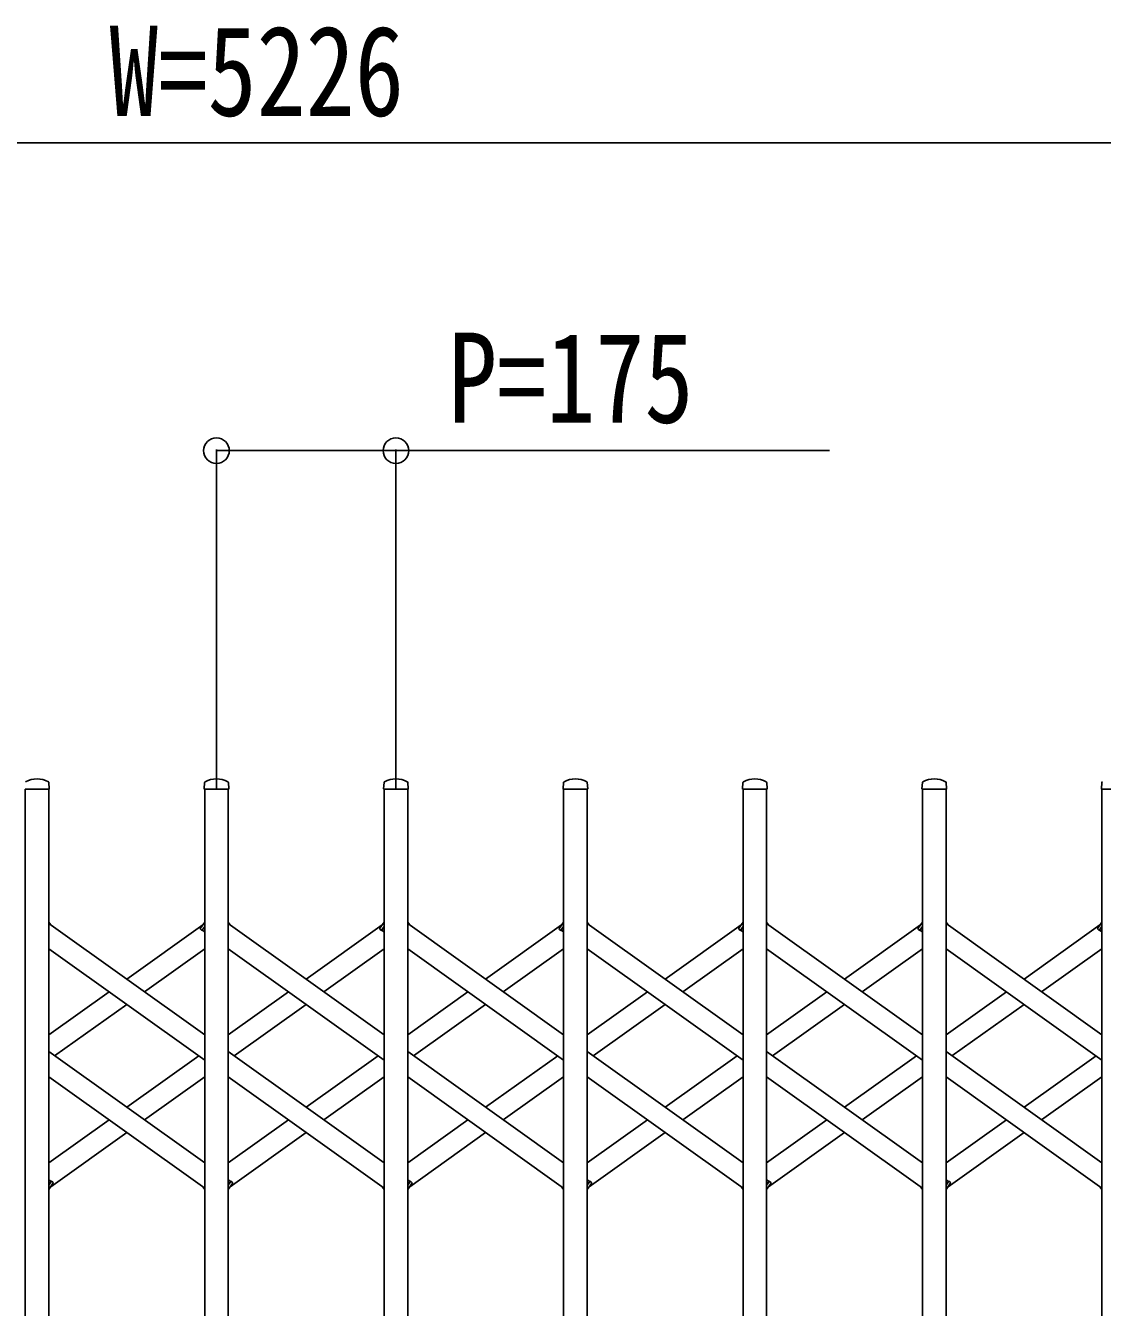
# Model space of a CAD drawing. Units: millimetres, scale not verified. Extents: x -16820 to 16820, y -11880 to 11880.
# Drawn here: x -5188 to -4138, y 1091 to 2340 of the extents above; entities that cross this region are included whole.
import ezdxf
from ezdxf.enums import TextEntityAlignment as Align

# ---------------------------------------------------------------- set-up
doc = ezdxf.new("R2010")
doc.units = ezdxf.units.MM
doc.header["$LTSCALE"] = 50
for name, color, linetype in [('0-3_YKK_13', 4, 'Continuous'), ('0-4_YKK_A1', 4, 'Continuous'), ('0-5_YKK_D', 6, 'Continuous')]:
    doc.layers.add(name, color=color, linetype=linetype)
doc.styles.add('ＭＳ ゴシック', font='')
doc.styles.get('ＭＳ ゴシック').set_extended_font_data('MS Gothic')

msp = doc.modelspace()

# ---------------------------------------------------------------- linework, layer by layer
at = {"layer": '0-3_YKK_13'}
for p, q in [((-5164.42, 1596.32), (-5164.79, 1602.45)), ((-5013.42, 1596.32), (-5013.04, 1602.45)), ((-4989.42, 1596.32), (-4989.79, 1602.45)), ((-4838.42, 1596.32), (-4838.04, 1602.45)), ((-4814.42, 1596.32), (-4814.79, 1602.45)), ((-4663.42, 1596.32), (-4663.04, 1602.45)), ((-4639.42, 1596.32), (-4639.79, 1602.45)), ((-4488.42, 1596.32), (-4488.04, 1602.45)), ((-4464.42, 1596.32), (-4464.79, 1602.45)), ((-4313.42, 1596.32), (-4313.04, 1602.45)), ((-4289.42, 1596.32), (-4289.79, 1602.45)), ((-4138.42, 1596.32), (-4138.04, 1602.45)), ((-5164.72, 1596), (-5188.12, 1596)), ((-4989.72, 1596), (-5013.12, 1596)), ((-4814.72, 1596), (-4838.12, 1596)), ((-4639.72, 1596), (-4663.12, 1596)), ((-4464.72, 1596), (-4488.12, 1596)), ((-4289.72, 1596), (-4313.12, 1596)), ((-4114.72, 1596), (-4138.12, 1596)), ((-5164.92, 1466.31), (-5162.99, 1463.6)), ((-5017, 1460.6), (-5012.92, 1466.31)), ((-4989.92, 1466.31), (-4987.99, 1463.6)), ((-4842, 1460.6), (-4837.92, 1466.31)), ((-4814.92, 1466.31), (-4812.99, 1463.6)), ((-4667, 1460.6), (-4662.92, 1466.31)), ((-4639.92, 1466.31), (-4637.99, 1463.6)), ((-4492, 1460.6), (-4487.92, 1466.31)), ((-4464.92, 1466.31), (-4462.99, 1463.6)), ((-4317, 1460.6), (-4312.92, 1466.31)), ((-4289.92, 1466.31), (-4287.99, 1463.6)), ((-4142, 1460.6), (-4137.92, 1466.31)), ((-5015.54, 1458.33), (-5016.76, 1459.2)), ((-5015.54, 1458.33), (-5012.92, 1462)), ((-4840.54, 1458.33), (-4841.76, 1459.2)), ((-4840.54, 1458.33), (-4837.92, 1462)), ((-4665.54, 1458.33), (-4666.76, 1459.2)), ((-4665.54, 1458.33), (-4662.92, 1462)), ((-4490.54, 1458.33), (-4491.76, 1459.2)), ((-4490.54, 1458.33), (-4487.92, 1462)), ((-4315.54, 1458.33), (-4316.76, 1459.2)), ((-4315.54, 1458.33), (-4312.92, 1462)), ((-4140.54, 1458.33), (-4141.76, 1459.2)), ((-4140.54, 1458.33), (-4137.92, 1462)), ((-5164.92, 1210), (-5162.3, 1213.68)), ((-5162.3, 1213.68), (-5161.07, 1212.81)), ((-4989.92, 1210), (-4987.3, 1213.68)), ((-4987.3, 1213.68), (-4986.07, 1212.81)), ((-4814.92, 1210), (-4812.3, 1213.68)), ((-4812.3, 1213.68), (-4811.07, 1212.81)), ((-4639.92, 1210), (-4637.3, 1213.68)), ((-4637.3, 1213.68), (-4636.07, 1212.81)), ((-4464.92, 1210), (-4462.3, 1213.68)), ((-4462.3, 1213.68), (-4461.07, 1212.81)), ((-4289.92, 1210), (-4287.3, 1213.68)), ((-4287.3, 1213.68), (-4286.07, 1212.81)), ((-5164.92, 1205.7), (-5160.84, 1211.41)), ((-5014.85, 1208.4), (-5012.92, 1205.7)), ((-4989.92, 1205.7), (-4985.84, 1211.41)), ((-4839.85, 1208.4), (-4837.92, 1205.7)), ((-4814.92, 1205.7), (-4810.84, 1211.41)), ((-4664.85, 1208.4), (-4662.92, 1205.7)), ((-4639.92, 1205.7), (-4635.84, 1211.41)), ((-4489.85, 1208.4), (-4487.92, 1205.7)), ((-4464.92, 1205.7), (-4460.84, 1211.41)), ((-4314.85, 1208.4), (-4312.92, 1205.7)), ((-4289.92, 1205.7), (-4285.84, 1211.41)), ((-4139.85, 1208.4), (-4137.92, 1205.7))]:
    msp.add_line(p, q, dxfattribs=at)
for centre, radius, start, end in [((-5176.42, 1582.11), 23.89, 62.3399, 117.6601), ((-5165.79, 1602.39), 1, 3.5, 62.3399), ((-5012.05, 1602.39), 1, 117.6601, 176.5), ((-5001.42, 1582.11), 23.89, 62.3399, 117.6601), ((-4990.79, 1602.39), 1, 3.5, 62.3399), ((-4837.05, 1602.39), 1, 117.6601, 176.5), ((-4826.42, 1582.11), 23.89, 62.3399, 117.6601), ((-4815.79, 1602.39), 1, 3.5, 62.3399), ((-4662.05, 1602.39), 1, 117.6601, 176.5), ((-4651.42, 1582.11), 23.89, 62.3399, 117.6601), ((-4640.79, 1602.39), 1, 3.5, 62.3399), ((-4487.05, 1602.39), 1, 117.6601, 176.5), ((-4476.42, 1582.11), 23.89, 62.3399, 117.6601), ((-4465.79, 1602.39), 1, 3.5, 62.3399), ((-4312.05, 1602.39), 1, 117.6601, 176.5), ((-4301.42, 1582.11), 23.89, 62.3399, 117.6601), ((-4290.79, 1602.39), 1, 3.5, 62.3399), ((-4137.05, 1602.39), 1, 117.6601, 176.5), ((-5164.72, 1596.3), 0.3, 270, 0), ((-5164.72, 1596.3), 0.3, 0, 3.5), ((-5013.12, 1596.3), 0.3, 176.5, 180), ((-5013.12, 1596.3), 0.3, 180, 270), ((-4989.72, 1596.3), 0.3, 270, 0), ((-4989.72, 1596.3), 0.3, 0, 3.5), ((-4838.12, 1596.3), 0.3, 176.5, 180), ((-4838.12, 1596.3), 0.3, 180, 270), ((-4814.72, 1596.3), 0.3, 270, 0), ((-4814.72, 1596.3), 0.3, 0, 3.5), ((-4663.12, 1596.3), 0.3, 176.5, 180), ((-4663.12, 1596.3), 0.3, 180, 270), ((-4639.72, 1596.3), 0.3, 270, 0), ((-4639.72, 1596.3), 0.3, 0, 3.5), ((-4488.12, 1596.3), 0.3, 176.5, 180), ((-4488.12, 1596.3), 0.3, 180, 270), ((-4464.72, 1596.3), 0.3, 270, 0), ((-4464.72, 1596.3), 0.3, 0, 3.5), ((-4313.12, 1596.3), 0.3, 176.5, 180), ((-4313.12, 1596.3), 0.3, 180, 270), ((-4289.72, 1596.3), 0.3, 270, 0), ((-4289.72, 1596.3), 0.3, 0, 3.5), ((-4138.12, 1596.3), 0.3, 176.5, 180), ((-4138.12, 1596.3), 0.3, 180, 270), ((-5016.18, 1460.01), 1, 144.48402, 234.48402), ((-4841.18, 1460.01), 1, 144.48402, 234.48402), ((-4666.18, 1460.01), 1, 144.48402, 234.48402), ((-4491.18, 1460.01), 1, 144.48402, 234.48402), ((-4316.18, 1460.01), 1, 144.48402, 234.48402), ((-4141.18, 1460.01), 1, 144.48402, 234.48402), ((-5161.66, 1211.99), 1, 324.48402, 54.48402), ((-4986.66, 1211.99), 1, 324.48402, 54.48402), ((-4811.66, 1211.99), 1, 324.48402, 54.48402), ((-4636.66, 1211.99), 1, 324.48402, 54.48402), ((-4461.66, 1211.99), 1, 324.48402, 54.48402), ((-4286.66, 1211.99), 1, 324.48402, 54.48402)]:
    msp.add_arc(centre, radius, start, end, dxfattribs=at)
at = {"layer": '0-4_YKK_A1'}
for p, q in [((-5164.92, 1464.98), (-5012.92, 1356.5)), ((-5088.92, 1410.74), (-5014.85, 1463.6)), ((-4989.92, 1464.98), (-4837.92, 1356.5)), ((-4913.92, 1410.74), (-4839.85, 1463.6)), ((-4814.92, 1464.98), (-4662.92, 1356.5)), ((-4738.92, 1410.74), (-4664.85, 1463.6)), ((-4639.92, 1464.98), (-4487.92, 1356.5)), ((-4563.92, 1410.74), (-4489.85, 1463.6)), ((-4464.92, 1464.98), (-4312.92, 1356.5)), ((-4388.92, 1410.74), (-4314.85, 1463.6)), ((-4289.92, 1464.98), (-4137.92, 1356.5)), ((-4213.92, 1410.74), (-4139.85, 1463.6)), ((-5015.37, 1458.57), (-5012.92, 1462)), ((-5015.37, 1458.57), (-5012.92, 1456.83)), ((-4840.37, 1458.57), (-4837.92, 1462)), ((-4840.37, 1458.57), (-4837.92, 1456.83)), ((-4665.37, 1458.57), (-4662.92, 1462)), ((-4665.37, 1458.57), (-4662.92, 1456.83)), ((-4490.37, 1458.57), (-4487.92, 1462)), ((-4490.37, 1458.57), (-4487.92, 1456.83)), ((-4315.37, 1458.57), (-4312.92, 1462)), ((-4315.37, 1458.57), (-4312.92, 1456.83)), ((-4140.37, 1458.57), (-4137.92, 1462)), ((-4140.37, 1458.57), (-4137.92, 1456.83)), ((-5164.92, 1440.41), (-5012.92, 1331.93)), ((-5071.71, 1398.45), (-5012.92, 1440.41)), ((-4989.92, 1440.41), (-4837.92, 1331.93)), ((-4896.71, 1398.45), (-4837.92, 1440.41)), ((-4814.92, 1440.41), (-4662.92, 1331.93)), ((-4721.71, 1398.45), (-4662.92, 1440.41)), ((-4639.92, 1440.41), (-4487.92, 1331.93)), ((-4546.71, 1398.45), (-4487.92, 1440.41)), ((-4464.92, 1440.41), (-4312.92, 1331.93)), ((-4371.71, 1398.45), (-4312.92, 1440.41)), ((-4289.92, 1440.41), (-4137.92, 1331.93)), ((-4196.71, 1398.45), (-4137.92, 1440.41)), ((-5164.92, 1356.5), (-5106.13, 1398.45)), ((-4989.92, 1356.5), (-4931.13, 1398.45)), ((-4814.92, 1356.5), (-4756.13, 1398.45)), ((-4639.92, 1356.5), (-4581.13, 1398.45)), ((-4464.92, 1356.5), (-4406.13, 1398.45)), ((-4289.92, 1356.5), (-4231.13, 1398.45)), ((-5159.21, 1336), (-5088.92, 1386.17)), ((-4984.21, 1336), (-4913.92, 1386.17)), ((-4809.21, 1336), (-4738.92, 1386.17)), ((-4634.21, 1336), (-4563.92, 1386.17)), ((-4459.21, 1336), (-4388.92, 1386.17)), ((-4284.21, 1336), (-4213.92, 1386.17)), ((-5012.92, 1231.6), (-5164.92, 1340.08)), ((-4837.92, 1231.6), (-4989.92, 1340.08)), ((-4662.92, 1231.6), (-4814.92, 1340.08)), ((-4487.92, 1231.6), (-4639.92, 1340.08)), ((-4312.92, 1231.6), (-4464.92, 1340.08)), ((-4137.92, 1231.6), (-4289.92, 1340.08)), ((-5088.92, 1285.84), (-5018.63, 1336)), ((-4913.92, 1285.84), (-4843.63, 1336)), ((-4738.92, 1285.84), (-4668.63, 1336)), ((-4563.92, 1285.84), (-4493.63, 1336)), ((-4388.92, 1285.84), (-4318.63, 1336)), ((-4213.92, 1285.84), (-4143.63, 1336)), ((-5012.92, 1207.03), (-5164.92, 1315.51)), ((-5071.71, 1273.55), (-5012.92, 1315.51)), ((-4837.92, 1207.03), (-4989.92, 1315.51)), ((-4896.71, 1273.55), (-4837.92, 1315.51)), ((-4662.92, 1207.03), (-4814.92, 1315.51)), ((-4721.71, 1273.55), (-4662.92, 1315.51)), ((-4487.92, 1207.03), (-4639.92, 1315.51)), ((-4546.71, 1273.55), (-4487.92, 1315.51)), ((-4312.92, 1207.03), (-4464.92, 1315.51)), ((-4371.71, 1273.55), (-4312.92, 1315.51)), ((-4137.92, 1207.03), (-4289.92, 1315.51)), ((-4196.71, 1273.55), (-4137.92, 1315.51)), ((-5164.92, 1231.6), (-5106.13, 1273.55)), ((-4989.92, 1231.6), (-4931.13, 1273.55)), ((-4814.92, 1231.6), (-4756.13, 1273.55)), ((-4639.92, 1231.6), (-4581.13, 1273.55)), ((-4464.92, 1231.6), (-4406.13, 1273.55)), ((-4289.92, 1231.6), (-4231.13, 1273.55)), ((-5162.99, 1208.4), (-5088.92, 1261.27)), ((-4987.99, 1208.4), (-4913.92, 1261.27)), ((-4812.99, 1208.4), (-4738.92, 1261.27)), ((-4637.99, 1208.4), (-4563.92, 1261.27)), ((-4462.99, 1208.4), (-4388.92, 1261.27)), ((-4287.99, 1208.4), (-4213.92, 1261.27)), ((-5164.92, 1215.18), (-5162.47, 1213.43)), ((-5164.92, 1210), (-5162.47, 1213.43)), ((-4989.92, 1215.18), (-4987.47, 1213.43)), ((-4989.92, 1210), (-4987.47, 1213.43)), ((-4814.92, 1215.18), (-4812.47, 1213.43)), ((-4814.92, 1210), (-4812.47, 1213.43)), ((-4639.92, 1215.18), (-4637.47, 1213.43)), ((-4639.92, 1210), (-4637.47, 1213.43)), ((-4464.92, 1215.18), (-4462.47, 1213.43)), ((-4464.92, 1210), (-4462.47, 1213.43)), ((-4289.92, 1215.18), (-4287.47, 1213.43)), ((-4289.92, 1210), (-4287.47, 1213.43))]:
    msp.add_line(p, q, dxfattribs=at)
for points in [[(-5187.92, 1596), (-5164.92, 1596), (-5164.92, 616), (-5187.92, 616)], [(-5012.92, 1596), (-4989.92, 1596), (-4989.92, 616), (-5012.92, 616)], [(-4837.92, 1596), (-4814.92, 1596), (-4814.92, 616), (-4837.92, 616)], [(-4662.92, 1596), (-4639.92, 1596), (-4639.92, 616), (-4662.92, 616)], [(-4487.92, 1596), (-4464.92, 1596), (-4464.92, 616), (-4487.92, 616)], [(-4312.92, 1596), (-4289.92, 1596), (-4289.92, 616), (-4312.92, 616)], [(-4137.92, 1596), (-4114.92, 1596), (-4114.92, 616), (-4137.92, 616)]]:
    msp.add_lwpolyline(points, close=True, dxfattribs=at)
at = {"layer": '0-5_YKK_D'}
for p, q in [((-2368.92, 2226), (-7394.92, 2226)), ((-5001.42, 1597), (-5001.42, 1927)), ((-4826.42, 1597), (-4826.42, 1927))]:
    msp.add_line(p, q, dxfattribs=at)
msp.add_lwpolyline([(-5001.42, 1926), (-4826.42, 1926), (-4403.62, 1926)], dxfattribs=at)
for centre in [(-5001.42, 1926), (-4826.42, 1926)]:
    msp.add_circle(centre, 12.5, dxfattribs=at)

# ---------------------------------------------------------------- texts
at = {"layer": '0-5_YKK_D', "style": 'ＭＳ ゴシック', "width": 0.8}
for s, p in [('W=5226', (-5105.92, 2226)), ('P=175', (-4775.62, 1926.8))]:
    msp.add_text(s, height=87.98, dxfattribs=at).set_placement(p, align=Align.BOTTOM_LEFT)

doc.saveas('drawing.dxf')
